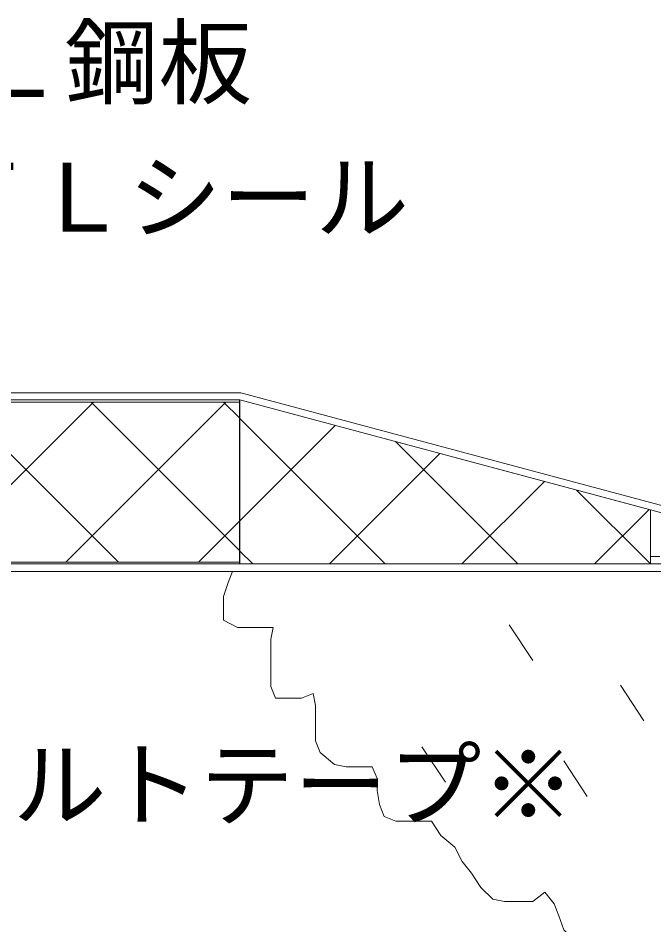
# Model space of a CAD drawing. Units: millimetres, scale not verified. Extents: x -675 to 675, y -471 to 460.
# Drawn here: x -301.2 to -165.6, y -135.8 to 57.5 of the extents above; entities that cross this region are included whole.
import ezdxf
from ezdxf.enums import TextEntityAlignment as Align

# ---------------------------------------------------------------- set-up
doc = ezdxf.new("R2010")
doc.units = ezdxf.units.MM
doc.header["$LTSCALE"] = 5
for name, color, linetype, lineweight in [('1-2_ハッチング', 7, 'Continuous', 9), ('1-3_断熱材', 7, 'Continuous', 9), ('1-4_リベットルーフ', 7, 'Continuous', 9), ('2-1', 7, 'Continuous', 9), ('E-0', 7, 'Continuous', 9)]:
    doc.layers.add(name, color=color, linetype=linetype, lineweight=lineweight)
doc.styles.add('ＭＳ ゴシック', font='')
doc.styles.get('ＭＳ ゴシック').set_extended_font_data('MS Gothic')

msp = doc.modelspace()

# ---------------------------------------------------------------- linework, layer by layer
at = {"layer": '1-2_ハッチング'}
for p, q in [((-255.475, -60.473), (-256.41, -62.809)), ((-256.41, -62.809), (-257.418, -65.833)), ((-257.418, -65.833), (-257.418, -70.874)), ((-257.418, -70.874), (-254.394, -72.386)), ((-254.394, -72.386), (-246.833, -72.386)), ((-246.833, -72.386), (-247.337, -74.906)), ((-196.428, -71.882), (-191.388, -79.443)), ((-247.337, -74.906), (-247.337, -84.987)), ((-247.337, -84.987), (-246.329, -87.508)), ((-172.738, -84.735), (-167.698, -92.296)), ((-240.784, -87.508), (-238.264, -86.499)), ((-238.264, -86.499), (-237.76, -89.02)), ((-246.329, -87.508), (-240.784, -87.508)), ((-237.76, -89.02), (-237.76, -96.58)), ((-237.76, -96.58), (-236.752, -99.101)), ((-215.078, -97.84), (-210.037, -105.401)), ((-236.752, -99.101), (-233.728, -101.621)), ((-233.728, -101.621), (-231.207, -102.125)), ((-231.207, -102.125), (-225.663, -102.125)), ((-225.663, -102.125), (-224.655, -104.645)), ((-184.835, -100.865), (-179.795, -108.425)), ((-224.655, -104.645), (-224.655, -107.165)), ((-224.655, -107.165), (-224.151, -110.19)), ((-224.151, -110.19), (-223.143, -112.71)), ((-223.143, -112.71), (-220.622, -113.718)), ((-220.622, -113.718), (-213.062, -113.718)), ((-213.062, -113.718), (-211.046, -116.742)), ((-211.046, -116.742), (-208.021, -119.262)), ((-208.021, -119.262), (-206.509, -122.287)), ((-206.509, -122.287), (-204.493, -124.807)), ((-204.493, -124.807), (-202.477, -127.831)), ((-202.477, -127.831), (-199.957, -130.352)), ((-199.957, -130.352), (-197.436, -130.856))]:
    msp.add_line(p, q, dxfattribs=at)
msp.add_lwpolyline([(-197.436, -130.856), (-191.388, -130.856), (-188.867, -128.839), (-186.851, -131.36), (-185.843, -133.88), (-184.835, -136.904), (-182.315, -139.424), (-179.795, -139.928), (-177.274, -141.441), (-172.234, -141.441), (-169.714, -139.424), (-166.689, -141.945), (-165.177, -144.465)], dxfattribs=at)
at = {"layer": '1-3_断熱材'}
for p, q in [((-372.231, -24.373), (-254.004, -24.373)), ((-371.365, -23.873), (-254.004, -23.873)), ((-319.314, -58.523), (-285.164, -24.373)), ((-313.953, -24.373), (-279.803, -58.523)), ((-291.03, -58.523), (-256.88, -24.373)), ((-285.668, -24.373), (-254.004, -56.038)), ((-257.384, -24.373), (-254.004, -27.753)), ((-254.004, -23.873), (-254.004, -58.873)), ((-253.904, -23.873), (-253.904, -58.873)), ((-253.904, -27.853), (-222.884, -58.873)), ((-253.904, -49.681), (-233.549, -29.327)), ((-220.704, -32.768), (-194.6, -58.873)), ((-234.811, -58.873), (-211.242, -35.304)), ((-206.527, -58.873), (-188.935, -41.281)), ((-182.067, -43.121), (-166.34, -58.848)), ((-178.243, -58.873), (-166.628, -47.258)), ((-166.34, -58.873), (-166.34, -47.335)), ((-262.746, -58.523), (-254.004, -49.781)), ((-253.904, -56.138), (-251.168, -58.873)), ((-373.971, -58.523), (-254.004, -58.523)), ((-373.971, -58.873), (-254.004, -58.873)), ((-253.904, -58.873), (-253.904, -58.523)), ((-166.34, -58.873), (-253.904, -58.873))]:
    msp.add_line(p, q, dxfattribs=at)
msp.add_lwpolyline([(-166.34, -47.335), (-253.904, -23.873), (-166.628, -47.258)], dxfattribs=at)
at = {"layer": '1-4_リベットルーフ'}
for p, q in [((-346.673, -22.373), (-253.706, -22.373)), ((-115.783, -59.329), (-253.706, -22.373)), ((-347.075, -23.873), (-253.904, -23.873)), ((-116.171, -60.778), (-253.904, -23.873))]:
    msp.add_line(p, q, dxfattribs=at)
at = {"layer": '2-1'}
for p, q in [((-166.34, -58.873), (-166.34, -57.273)), ((-164.341, -57.273), (-166.34, -57.273)), ((-352.34, -58.873), (-153.94, -58.873)), ((-152.941, -60.473), (-352.34, -60.473))]:
    msp.add_line(p, q, dxfattribs=at)

# ---------------------------------------------------------------- texts
at = {"layer": 'E-0', "style": 'ＭＳ ゴシック'}
for s, p in [('ＦＬ鋼板', (-331.259, 36.306)), ('ＦＬシール', (-317.805, 7.579)), ('耐火フェルトテープ※', (-382.35, -117.648))]:
    msp.add_text(s, height=14.66, dxfattribs=at).set_placement(p, align=Align.BOTTOM_LEFT)

doc.saveas('drawing.dxf')
